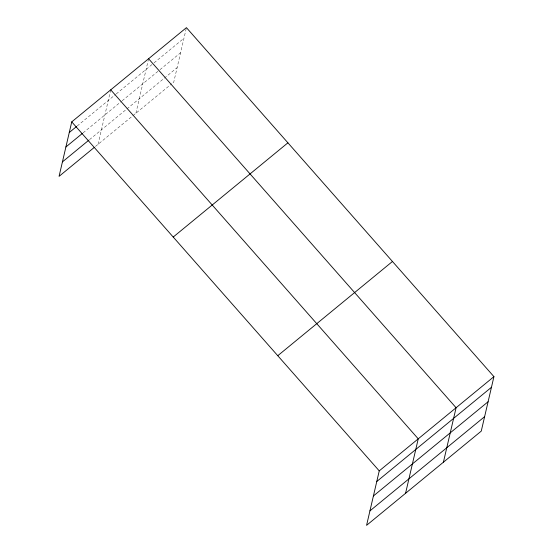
<?xml version="1.0" encoding="UTF-8"?>
<svg xmlns="http://www.w3.org/2000/svg" width="553" height="553" viewBox="0 0 553 553"><rect width="100%" height="100%" fill="white"/><g stroke="black" fill="none" stroke-linecap="round" stroke-linejoin="round"><path stroke-width="0.41" stroke-dasharray="2.77 2.07" d="M98.061 144.312L110.545 90.657M135.907 113.22L148.391 59.565M186.237 28.466L173.753 82.121L172.425 83.213M77.199 125.994L115.563 94.466M116.227 93.927L153.416 63.374M154.08 62.828L183.955 38.281M83.088 132.858L121.494 101.303M122.158 100.757L159.34 70.203M160.004 69.657L180.589 52.749M89.531 139.619L177.119 67.653M95.413 146.483L171.762 83.759"/><path stroke-width="0.83" d="M493.933 376.648L379.247 470.88L366.57 525.35L481.255 431.126L493.933 376.648L186.43 27.65L71.745 121.874L59.067 176.352L94.093 147.568M405.563 493.311L418.241 438.84L110.738 89.842M443.409 462.218L456.087 407.748L148.584 58.742M69.27 132.506L76.542 126.533M65.904 146.974L82.425 133.397M62.434 161.884L88.867 140.165M173.22 237.043L287.906 142.819M277.772 355.703L392.457 261.479M376.773 481.504L491.458 387.28M373.406 495.979L488.092 401.748M369.936 510.882L484.622 416.658M71.745 121.874L379.247 470.88"/></g></svg>
